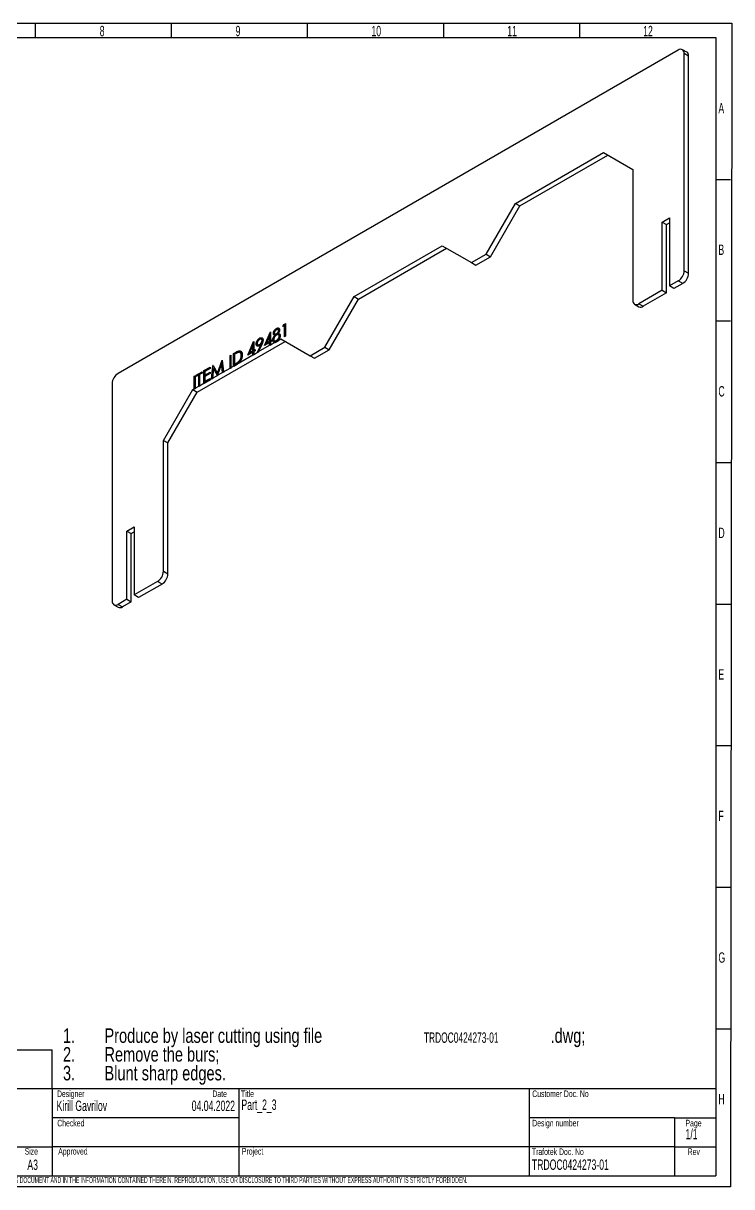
# Model space of a CAD drawing. Header units: millimetres. Extents: x 10 to 411, y 8 to 288.
# Drawn here: x 239.8 to 410.6, y 8 to 288.5 of the extents above; entities that cross this region are included whole.
import ezdxf

# ---------------------------------------------------------------- set-up
doc = ezdxf.new("R2010")
doc.units = ezdxf.units.MM
doc.layers.add('DIMENSIONS', color=124, linetype='Continuous')
doc.layers.add('SLD-0', color=179, linetype='Continuous')
doc.styles.add('SLDTEXTSTYLE0', font='TXT', dxfattribs={"width": 0.605})
doc.styles.add('SLDTEXTSTYLE1', font='TXT', dxfattribs={"width": 0.75})
doc.styles.add('SLDTEXTSTYLE2', font='TXT', dxfattribs={"width": 0.623711})
doc.styles.add('SLDTEXTSTYLE3', font='TXT', dxfattribs={"width": 0.523918})

# ---------------------------------------------------------------- blocks, each defined once
blk = doc.blocks.new('SW_NOTE_0')
at = {"layer": 'DIMENSIONS', "color": 0, "attachment_point": 1}
for s, insert, char_height, style in [('1.', (-10, 4.51), 3.5, 'SLDTEXTSTYLE1'), ('Produce by laser cutting using file', (0, 4.51), 3.5, 'SLDTEXTSTYLE1'), ('TRDOC0424273-01', (77, 3.52), 2.5, 'SLDTEXTSTYLE0'), ('.dwg;', (107.53, 4.51), 3.5, 'SLDTEXTSTYLE1'), ('2.', (-10, -0.01), 3.5, 'SLDTEXTSTYLE1'), ('Remove the burs;', (0, -0.01), 3.5, 'SLDTEXTSTYLE1'), ('3.', (-10, -4.54), 3.5, 'SLDTEXTSTYLE1'), ('Blunt sharp edges.', (0, -4.54), 3.5, 'SLDTEXTSTYLE1')]:
    blk.add_mtext(s, dxfattribs=dict(at, insert=insert, char_height=char_height, style=style))

msp = doc.modelspace()

# ---------------------------------------------------------------- linework, layer by layer
at = {"color": 7, "linetype": 'Continuous', "lineweight": 25}
for p, q in [((397.6937, 282.0308), (262.6363, 204.0639)), ((399.7543, 281.5175), (398.6936, 282.1298)), ((399.1079, 228.8331), (399.1079, 281.2142)), ((400.1686, 280.6019), (399.1079, 281.2142)), ((400.1686, 228.2208), (400.1686, 280.6019)), ((358.4493, 245.086), (379.6625, 257.3322)), ((359.5099, 244.4737), (380.723, 256.7198)), ((379.6625, 257.3322), (386.7336, 253.2488)), ((386.7336, 253.2488), (386.7336, 221.6895)), ((351.3782, 232.8386), (358.4493, 245.086)), ((352.4389, 232.2263), (359.5099, 244.4737)), ((358.4493, 245.086), (359.5099, 244.4737)), ((393.7869, 240.5815), (395.5901, 241.6225)), ((395.5901, 241.6225), (395.5901, 225.1692)), ((393.7869, 224.1282), (393.7869, 240.5815)), ((393.7869, 240.5815), (394.8476, 239.9692)), ((394.8476, 239.9692), (395.5901, 240.3979)), ((394.8476, 223.5159), (394.8476, 239.9692)), ((319.5584, 222.6348), (340.7716, 234.8809)), ((320.6191, 222.0225), (341.8321, 234.2685)), ((340.7716, 234.8809), (347.8427, 230.7976)), ((347.8427, 230.7976), (351.3782, 232.8386)), ((351.3782, 232.8386), (352.4389, 232.2263)), ((347.8427, 230.7976), (348.9033, 230.1853)), ((348.9033, 230.1853), (352.4389, 232.2263)), ((399.1079, 228.8331), (400.1686, 228.2208)), ((397.6937, 226.3836), (395.5901, 225.1692)), ((396.6507, 224.5569), (395.5901, 225.1692)), ((398.7544, 225.7713), (396.6507, 224.5569)), ((398.7544, 225.7713), (397.6937, 226.3836)), ((312.4873, 210.3874), (319.5584, 222.6348)), ((313.548, 209.7751), (320.6191, 222.0225)), ((319.5584, 222.6348), (320.6191, 222.0225)), ((393.7869, 224.1282), (388.1478, 220.8728)), ((394.8476, 223.5159), (389.2084, 220.2605)), ((393.7869, 224.1282), (394.8476, 223.5159)), ((387.1478, 220.7738), (388.2085, 220.1615)), ((388.1478, 220.8728), (389.2084, 220.2605)), ((302.514, 215.8199), (302.9982, 216.0994)), ((302.6023, 215.7688), (302.9982, 215.9974)), ((302.9982, 216.0994), (302.9982, 213.0748)), ((297.9277, 210.8456), (299.3574, 214.0752)), ((298.0767, 210.9317), (299.4052, 213.9324)), ((299.1701, 213.1867), (298.3894, 211.4224)), ((299.1701, 211.8731), (299.1701, 213.1867)), ((299.2585, 213.1357), (299.1701, 213.1867)), ((299.3574, 214.0752), (299.4052, 214.1028)), ((299.4052, 214.0476), (299.3574, 214.0752)), ((299.4052, 214.1028), (299.4052, 212.0088)), ((300.1652, 213.6633), (300.0768, 213.7143)), ((300.4177, 213.6198), (300.5281, 213.556)), ((300.5477, 213.2431), (300.4593, 213.2941)), ((300.9291, 213.6008), (300.8407, 213.6518)), ((300.9328, 214.8826), (300.8444, 214.9336)), ((301.3043, 213.6799), (301.2159, 213.7309)), ((301.3323, 214.63), (301.2218, 214.6938)), ((301.4304, 213.3396), (301.3199, 213.4034)), ((301.4412, 214.4018), (301.3528, 214.4528)), ((302.3602, 215.4209), (302.514, 215.8199)), ((302.7632, 215.6535), (302.3602, 215.4209)), ((302.4992, 215.5011), (302.6023, 215.7688)), ((302.6023, 215.7688), (302.514, 215.8199)), ((302.7632, 212.9391), (302.7632, 215.6535)), ((302.8516, 215.6025), (302.7632, 215.6535)), ((302.8516, 212.9902), (302.8516, 215.6025)), ((281.7282, 199.5713), (302.9412, 211.8173)), ((293.8981, 208.5194), (295.3278, 211.749)), ((294.0471, 208.6055), (295.3756, 211.6061)), ((295.1405, 210.8604), (294.3598, 209.0962)), ((295.1405, 209.5469), (295.1405, 210.8604)), ((295.2289, 210.8094), (295.1405, 210.8604)), ((295.2289, 209.4958), (295.2289, 210.8094)), ((295.3278, 211.749), (295.3756, 211.7765)), ((295.3756, 211.7214), (295.3278, 211.749)), ((295.3756, 211.7765), (295.3756, 209.6826)), ((296.0348, 211.1286), (295.9464, 211.1797)), ((296.2959, 209.279), (297.0242, 210.9287)), ((296.312, 211.0333), (296.4225, 210.9696)), ((296.3956, 209.2535), (297.1125, 210.8777)), ((297.2902, 211.0641), (296.5296, 209.3406)), ((296.5296, 209.3406), (299.1701, 210.8649)), ((296.8686, 212.5364), (296.7802, 212.5874)), ((296.8806, 211.031), (296.7922, 211.082)), ((297.1125, 210.8777), (297.0242, 210.9287)), ((297.3111, 212.2644), (297.2006, 212.3282)), ((297.4452, 211.958), (297.3568, 212.009)), ((299.1701, 211.5629), (297.9277, 210.8456)), ((298.3894, 211.4224), (299.1701, 211.8731)), ((298.4778, 211.3714), (298.3894, 211.4224)), ((298.4778, 211.3714), (299.2585, 211.8221)), ((299.2585, 211.8221), (299.1701, 211.8731)), ((299.1701, 210.8649), (299.1701, 211.5629)), ((299.2585, 211.5119), (299.1701, 211.5629)), ((299.2585, 210.8139), (299.1701, 210.8649)), ((299.2585, 211.8221), (299.2585, 213.1357)), ((299.2585, 210.8139), (299.2585, 211.5119)), ((299.4936, 210.9496), (299.2585, 210.8139)), ((299.4052, 212.0088), (299.7074, 212.1833)), ((299.4936, 211.9578), (299.4052, 212.0088)), ((299.7074, 211.8731), (299.4052, 211.6986)), ((299.4052, 211.6986), (299.4052, 211.0006)), ((299.4052, 211.0006), (300.4343, 211.5947)), ((299.4936, 210.9496), (299.4052, 211.0006)), ((299.4936, 211.9578), (299.7074, 212.0812)), ((299.7074, 212.1833), (299.7074, 211.8731)), ((300.0309, 212.1159), (299.9425, 212.1669)), ((300.3158, 211.9799), (300.4263, 211.9161)), ((300.4343, 211.5947), (300.5227, 211.5437)), ((300.5227, 211.5437), (301.3052, 211.9954)), ((300.9197, 212.0055), (300.8313, 212.0565)), ((301.2168, 212.0464), (301.8807, 212.4297)), ((301.3052, 211.9954), (301.2168, 212.0464)), ((301.5755, 213.027), (301.4871, 213.078)), ((301.8807, 212.4297), (308.9518, 208.3463)), ((302.9982, 213.0748), (302.7632, 212.9391)), ((308.9518, 208.3463), (312.4873, 210.3874)), ((312.4873, 210.3874), (313.548, 209.7751)), ((289.6334, 208.3841), (289.8685, 208.5198)), ((289.6334, 205.3595), (289.6334, 208.3841)), ((289.7218, 208.3331), (289.6334, 208.3841)), ((289.7218, 208.3331), (289.8685, 208.4177)), ((289.7218, 205.3085), (289.7218, 208.3331)), ((289.8685, 208.5198), (289.8685, 205.4952)), ((290.4393, 208.8493), (290.9682, 209.1546)), ((290.4393, 205.8247), (290.4393, 208.8493)), ((290.5277, 208.7983), (290.4393, 208.8493)), ((290.5277, 208.7983), (291.0566, 209.1036)), ((290.5277, 205.7737), (290.5277, 208.7983)), ((290.8585, 208.7811), (290.6744, 208.6748)), ((290.6744, 208.6748), (290.6744, 206.2706)), ((291.0566, 209.1036), (290.9682, 209.1546)), ((291.251, 206.2933), (295.1405, 208.5387)), ((291.8877, 209.4743), (291.7993, 209.5254)), ((292.165, 209.0641), (292.0545, 209.1278)), ((292.4418, 208.3534), (292.3534, 208.4044)), ((295.1405, 209.2367), (293.8981, 208.5194)), ((294.3598, 209.0962), (295.1405, 209.5469)), ((294.4482, 209.0451), (294.3598, 209.0962)), ((294.4482, 209.0451), (295.2289, 209.4958)), ((295.2289, 209.4958), (295.1405, 209.5469)), ((295.1405, 208.5387), (295.1405, 209.2367)), ((295.2289, 209.1856), (295.1405, 209.2367)), ((295.2289, 208.4876), (295.1405, 208.5387)), ((295.2289, 208.4876), (295.2289, 209.1856)), ((295.464, 208.6233), (295.2289, 208.4876)), ((295.3756, 209.6826), (295.6778, 209.857)), ((295.464, 209.6315), (295.3756, 209.6826)), ((295.6778, 209.5468), (295.3756, 209.3724)), ((295.3756, 209.3724), (295.3756, 208.6744)), ((295.3756, 208.6744), (296.3872, 209.2583)), ((295.464, 208.6233), (295.3756, 208.6744)), ((295.464, 209.6315), (295.6778, 209.755)), ((295.6778, 209.857), (295.6778, 209.5468)), ((296.2959, 209.279), (296.3872, 209.2583)), ((296.3872, 209.2583), (296.4756, 209.2073)), ((296.4756, 209.2073), (296.618, 209.2896)), ((296.618, 209.2896), (296.5296, 209.3406)), ((308.9518, 208.3463), (310.0125, 207.734)), ((310.0125, 207.734), (313.548, 209.7751)), ((283.3539, 204.759), (284.8315, 205.612)), ((283.3539, 201.7344), (283.3539, 204.759)), ((283.4423, 204.708), (283.3539, 204.759)), ((283.4423, 204.708), (284.8315, 205.5099)), ((284.8315, 205.3018), (283.589, 204.5845)), ((284.8315, 205.612), (284.8315, 205.3018)), ((285.1673, 202.7812), (285.513, 206.0054)), ((285.2556, 202.7302), (285.5993, 205.9344)), ((285.6542, 205.2435), (285.4039, 202.9178)), ((285.513, 206.0054), (285.5466, 206.0248)), ((285.5806, 205.9664), (285.513, 206.0054)), ((285.5466, 206.0248), (286.628, 204.1674)), ((286.6033, 203.6103), (285.6542, 205.2435)), ((285.7426, 205.1925), (285.6542, 205.2435)), ((286.6917, 203.5592), (285.7426, 205.1925)), ((286.628, 204.1674), (287.7067, 207.2718)), ((287.6018, 206.363), (286.6563, 203.6408)), ((286.7164, 204.1163), (287.7615, 207.124)), ((287.6902, 206.312), (287.6018, 206.363)), ((287.8526, 204.3314), (287.6018, 206.363)), ((287.941, 204.2804), (287.6902, 206.312)), ((287.7067, 207.2718), (287.7408, 207.2915)), ((287.7461, 207.2491), (287.7067, 207.2718)), ((287.7408, 207.2915), (288.0887, 204.4678)), ((288.0887, 204.4678), (289.6334, 205.3595)), ((289.7218, 205.3085), (289.6334, 205.3595)), ((289.9568, 205.4441), (289.7218, 205.3085)), ((289.8685, 205.4952), (290.4393, 205.8247)), ((289.9568, 205.4441), (289.8685, 205.4952)), ((290.5277, 205.7737), (290.4393, 205.8247)), ((291.3394, 206.2423), (290.5277, 205.7737)), ((290.6744, 206.2706), (290.975, 206.4442)), ((290.7628, 206.2196), (290.6744, 206.2706)), ((290.7628, 206.2196), (291.0634, 206.3932)), ((291.0634, 206.3932), (290.975, 206.4442)), ((291.3394, 206.2423), (291.251, 206.2933)), ((291.8121, 206.9024), (291.7238, 206.9534)), ((281.0033, 203.4021), (281.2384, 203.5377)), ((281.0033, 200.3774), (281.0033, 203.4021)), ((281.0917, 203.351), (281.0033, 203.4021)), ((281.0917, 203.351), (281.2384, 203.4357)), ((281.0917, 200.3264), (281.0917, 203.351)), ((281.2384, 203.5377), (281.2384, 200.5131)), ((281.507, 203.6928), (282.8838, 204.4876)), ((282.0779, 203.7122), (281.507, 203.3826)), ((281.507, 203.3826), (281.507, 203.6928)), ((281.5954, 203.6418), (281.507, 203.6928)), ((281.5954, 203.6418), (282.8838, 204.3856)), ((281.5954, 203.4336), (281.5954, 203.6418)), ((282.0779, 200.9978), (282.0779, 203.7122)), ((282.1663, 203.6611), (282.0779, 203.7122)), ((282.1663, 200.9468), (282.1663, 203.6611)), ((282.8838, 204.1774), (282.313, 203.8479)), ((282.313, 203.8479), (282.313, 201.1335)), ((282.8838, 204.4876), (282.8838, 204.1774)), ((283.4423, 201.6834), (283.4423, 204.708)), ((284.9198, 202.5364), (283.4423, 201.6834)), ((283.589, 204.5845), (283.589, 203.6539)), ((283.589, 203.6539), (284.8315, 204.3711)), ((284.8315, 204.0609), (283.589, 203.3436)), ((283.6774, 203.6028), (283.589, 203.6539)), ((283.589, 203.3436), (283.589, 202.1803)), ((283.589, 202.1803), (284.8315, 202.8976)), ((283.6774, 202.1293), (283.589, 202.1803)), ((283.6774, 203.6028), (284.8315, 204.2691)), ((283.6774, 202.1293), (284.8315, 202.7955)), ((284.8315, 204.3711), (284.8315, 204.0609)), ((284.8315, 202.8976), (284.8315, 202.5874)), ((284.8315, 202.5874), (285.1673, 202.7812)), ((284.9198, 202.5364), (284.8315, 202.5874)), ((285.2556, 202.7302), (285.1673, 202.7812)), ((285.4923, 202.8668), (285.2556, 202.7302)), ((285.4039, 202.9178), (286.6033, 203.6103)), ((285.4923, 202.8668), (285.4039, 202.9178)), ((286.6917, 203.5592), (286.6033, 203.6103)), ((286.7164, 204.1163), (286.628, 204.1674)), ((286.6563, 203.6408), (287.8526, 204.3314)), ((286.7447, 203.5898), (286.6563, 203.6408)), ((286.7447, 203.5898), (286.6917, 203.5592)), ((287.941, 204.2804), (287.8526, 204.3314)), ((288.1771, 204.4167), (287.941, 204.2804)), ((288.1771, 204.4167), (288.0887, 204.4678)), ((261.2221, 201.6144), (261.2221, 149.2333)), ((273.5965, 187.9361), (280.6675, 200.1836)), ((274.6571, 187.3238), (281.7282, 199.5713)), ((280.6675, 200.1836), (281.0033, 200.3774)), ((280.6675, 200.1836), (281.7282, 199.5713)), ((281.0917, 200.3264), (281.0033, 200.3774)), ((281.3268, 200.4621), (281.0917, 200.3264)), ((281.2384, 200.5131), (282.0779, 200.9978)), ((281.3268, 200.4621), (281.2384, 200.5131)), ((282.1663, 200.9468), (282.0779, 200.9978)), ((282.4013, 201.0825), (282.1663, 200.9468)), ((282.313, 201.1335), (283.3539, 201.7344)), ((282.4013, 201.0825), (282.313, 201.1335)), ((283.4423, 201.6834), (283.3539, 201.7344)), ((273.5965, 156.3768), (273.5965, 187.9361)), ((273.5965, 187.9361), (274.6571, 187.3238)), ((274.6571, 155.7645), (274.6571, 187.3238)), ((264.74, 166.0843), (266.5431, 167.1252)), ((264.74, 149.631), (264.74, 166.0843)), ((264.74, 166.0843), (265.8006, 165.472)), ((265.8006, 165.472), (266.5431, 165.9006)), ((266.5431, 167.1252), (266.5431, 150.6719)), ((265.8006, 149.0187), (265.8006, 165.472)), ((273.5965, 156.3768), (274.6571, 155.7645)), ((272.1823, 153.9274), (266.5431, 150.6719)), ((273.2429, 153.315), (267.6037, 150.0596)), ((273.2429, 153.315), (272.1823, 153.9274)), ((264.74, 149.631), (262.6363, 148.4166)), ((265.8006, 149.0187), (263.697, 147.8043)), ((264.74, 149.631), (265.8006, 149.0187)), ((267.6037, 150.0596), (266.5431, 150.6719)), ((261.6364, 148.3176), (262.6971, 147.7053)), ((262.6363, 148.4166), (263.697, 147.8043))]:
    msp.add_line(p, q, dxfattribs=at)
for centre, radius, start, end in [((398.2458, 281.354), 0.8734, 350.785963, 129.203285), ((399.1886, 280.71), 0.986, 353.701152, 54.986667), ((396.0375, 228.9728), 3.0736, 302.605478, 357.394522), ((397.0981, 228.3605), 3.0736, 302.605478, 357.394522), ((387.5957, 221.5496), 0.8734, 170.785963, 309.203285), ((388.6226, 221.0783), 1.006, 245.692881, 305.617577), ((264.2925, 201.4746), 3.0736, 122.605478, 177.394522), ((270.526, 156.5166), 3.0736, 302.605478, 357.394522), ((271.5867, 155.9043), 3.0736, 302.605478, 357.394522), ((262.0842, 149.0934), 0.8734, 170.785963, 309.203285), ((263.1111, 148.6221), 1.006, 245.692881, 305.617577)]:
    msp.add_arc(centre, radius, start, end, dxfattribs=at)
for points, knots in [([(299.9425, 212.1669), (299.9429, 212.1884), (299.9438, 212.2308), (299.9497, 212.2962), (299.9592, 212.362), (299.9721, 212.4283), (299.9897, 212.4957), (300.0106, 212.5635), (300.0353, 212.632), (300.0646, 212.701), (300.0969, 212.7712), (300.1352, 212.842), (300.177, 212.9146), (300.2248, 212.9876), (300.276, 213.0633), (300.333, 213.1391), (300.3938, 213.2174), (300.4371, 213.2681), (300.4593, 213.2941)], [0, 0, 0, 0, 0.05884848, 0.11630536, 0.17265985, 0.22876052, 0.28455565, 0.34074013, 0.39710853, 0.45428084, 0.51275234, 0.57344799, 0.63641625, 0.70238879, 0.7715029, 0.84419801, 0.92007673, 1, 1, 1, 1]), ([(300.0309, 212.1159), (300.0313, 212.1373), (300.0321, 212.1798), (300.0381, 212.2452), (300.0476, 212.311), (300.0605, 212.3773), (300.0781, 212.4447), (300.099, 212.5125), (300.1237, 212.581), (300.153, 212.6499), (300.1853, 212.7202), (300.2236, 212.791), (300.2654, 212.8636), (300.3132, 212.9366), (300.3644, 213.0123), (300.4214, 213.0881), (300.4822, 213.1663), (300.5255, 213.2171), (300.5477, 213.2431)], [0, 0, 0, 0, 0.05884848, 0.11630536, 0.17265985, 0.22876052, 0.28455565, 0.34074013, 0.39710853, 0.45428084, 0.51275234, 0.57344799, 0.63641625, 0.70238879, 0.7715029, 0.84419801, 0.92007673, 1, 1, 1, 1]), ([(300.0768, 213.7143), (300.078, 213.7473), (300.0805, 213.8135), (300.1003, 213.9214), (300.1329, 214.035), (300.1765, 214.1531), (300.232, 214.2719), (300.2977, 214.3883), (300.3735, 214.5002), (300.4577, 214.6064), (300.5481, 214.7057), (300.6437, 214.793), (300.7428, 214.8714), (300.8102, 214.9127), (300.8444, 214.9336)], [0, 0, 0, 0, 0.07406038, 0.14887429, 0.22667366, 0.30815034, 0.39120048, 0.47397482, 0.55834061, 0.64540445, 0.73335701, 0.82108732, 0.90928482, 1, 1, 1, 1]), ([(300.4593, 213.2941), (300.4289, 213.2958), (300.3703, 213.299), (300.2919, 213.321), (300.2255, 213.3569), (300.1717, 213.4071), (300.1293, 213.4682), (300.0993, 213.5403), (300.0798, 213.6214), (300.0778, 213.6833), (300.0768, 213.7143)], [0, 0, 0, 0, 0.1458763, 0.28201566, 0.41096903, 0.53471121, 0.65439619, 0.77010784, 0.88454299, 1, 1, 1, 1]), ([(300.1652, 213.6633), (300.1664, 213.6962), (300.1689, 213.7625), (300.1887, 213.8704), (300.2213, 213.984), (300.2649, 214.1021), (300.3204, 214.2209), (300.3861, 214.3373), (300.4618, 214.4491), (300.5461, 214.5553), (300.6365, 214.6547), (300.7321, 214.742), (300.8312, 214.8203), (300.8986, 214.8616), (300.9328, 214.8826)], [0, 0, 0, 0, 0.07406038, 0.14887429, 0.22667366, 0.30815034, 0.39120048, 0.47397482, 0.55834061, 0.64540445, 0.73335701, 0.82108732, 0.90928482, 1, 1, 1, 1]), ([(300.2515, 213.3707), (300.2396, 213.3858), (300.2155, 213.4224), (300.1877, 213.4893), (300.1682, 213.5704), (300.1662, 213.6322), (300.1652, 213.6633)], [0.56, 0.56, 0.56, 0.56, 0.654396191, 0.770107842, 0.884542992, 1, 1, 1, 1]), ([(300.8465, 213.345), (300.8232, 213.331), (300.7775, 213.3037), (300.7106, 213.2546), (300.6463, 213.203), (300.585, 213.1455), (300.5268, 213.0833), (300.4711, 213.0171), (300.4186, 212.9461), (300.3697, 212.8713), (300.3248, 212.795), (300.2854, 212.719), (300.252, 212.6444), (300.2249, 212.5712), (300.2039, 212.4995), (300.1884, 212.4289), (300.1795, 212.3598), (300.1782, 212.3157), (300.1775, 212.2935)], [0, 0, 0, 0, 0.07127077, 0.13981585, 0.20650344, 0.27154314, 0.33609161, 0.39981517, 0.4642725, 0.52934086, 0.59371583, 0.65563179, 0.71489991, 0.77216753, 0.82884881, 0.88511882, 0.94207767, 1, 1, 1, 1]), ([(300.8313, 214.6158), (300.8129, 214.6047), (300.777, 214.5828), (300.7243, 214.5466), (300.6741, 214.5066), (300.6262, 214.4637), (300.5805, 214.4184), (300.5378, 214.3688), (300.497, 214.3175), (300.4591, 214.2632), (300.4249, 214.2079), (300.3943, 214.1532), (300.3694, 214.0991), (300.3479, 214.0464), (300.332, 213.9945), (300.3207, 213.9438), (300.3127, 213.8933), (300.3121, 213.8618), (300.3118, 213.8458)], [0, 0, 0, 0, 0.07522109, 0.14716535, 0.21638318, 0.28394118, 0.3503014, 0.41497204, 0.47918141, 0.54418402, 0.6075579, 0.66732358, 0.72516764, 0.7810286, 0.83489054, 0.8894708, 0.9440886, 1, 1, 1, 1]), ([(300.3118, 213.8458), (300.3124, 213.8303), (300.3134, 213.7997), (300.321, 213.7578), (300.3338, 213.7203), (300.3512, 213.6865), (300.3736, 213.6566), (300.4008, 213.6304), (300.4339, 213.6097), (300.4705, 213.5918), (300.5105, 213.579), (300.5525, 213.5712), (300.5969, 213.5713), (300.6423, 213.575), (300.6896, 213.5856), (300.7386, 213.6017), (300.7891, 213.6234), (300.8234, 213.6423), (300.8407, 213.6518)], [0, 0, 0, 0, 0.05457582, 0.10784967, 0.16217028, 0.21747382, 0.27447485, 0.33480441, 0.39803426, 0.46524851, 0.53340997, 0.60003407, 0.66592599, 0.73102511, 0.79683929, 0.86326184, 0.93081617, 1, 1, 1, 1]), ([(300.5233, 213.5736), (300.5526, 213.5541), (300.6195, 213.5096), (300.7645, 213.5209), (300.8742, 213.5742), (300.9291, 213.6008)], [0, 0, 0, 0, 0.27982277, 0.63983067, 1, 1, 1, 1]), ([(301.3528, 214.4528), (301.3524, 214.4669), (301.3517, 214.495), (301.345, 214.5334), (301.3346, 214.5688), (301.3195, 214.6002), (301.3012, 214.6296), (301.2779, 214.6545), (301.2509, 214.677), (301.2198, 214.6955), (301.1847, 214.7095), (301.1452, 214.7164), (301.1017, 214.7161), (301.0549, 214.7099), (301.0042, 214.696), (300.95, 214.6764), (300.8919, 214.6494), (300.8519, 214.6272), (300.8313, 214.6158)], [0, 0, 0, 0, 0.0508772, 0.10098395, 0.15169488, 0.2029879, 0.25580506, 0.31137084, 0.36880737, 0.43002294, 0.49249656, 0.55659188, 0.62218309, 0.69034596, 0.76150315, 0.83643735, 0.9155289, 1, 1, 1, 1]), ([(300.8407, 213.6518), (300.863, 213.6655), (300.9073, 213.6925), (300.9726, 213.7442), (301.0362, 213.8027), (301.097, 213.8687), (301.1539, 213.9392), (301.2052, 214.0133), (301.2488, 214.0906), (301.286, 214.1691), (301.315, 214.2462), (301.3372, 214.32), (301.3503, 214.3894), (301.352, 214.4318), (301.3528, 214.4528)], [0, 0, 0, 0, 0.08971345, 0.17854081, 0.26690772, 0.35693118, 0.44573053, 0.53079575, 0.61459116, 0.69824396, 0.77908404, 0.85531566, 0.92853809, 1, 1, 1, 1]), ([(300.8444, 214.9336), (300.8777, 214.9516), (300.9434, 214.9871), (301.0401, 215.0222), (301.1326, 215.0415), (301.2206, 215.0458), (301.3021, 215.0349), (301.3746, 215.0079), (301.4387, 214.9673), (301.4917, 214.9108), (301.5342, 214.8425), (301.5648, 214.7638), (301.5842, 214.6762), (301.5867, 214.6109), (301.5879, 214.5782)], [0, 0, 0, 0, 0.08938618, 0.17625936, 0.26300422, 0.34980119, 0.43543143, 0.51920219, 0.60126501, 0.68414496, 0.76586838, 0.8449177, 0.92230025, 1, 1, 1, 1]), ([(301.4871, 213.078), (301.4865, 213.0983), (301.4851, 213.1382), (301.4766, 213.1935), (301.4619, 213.2435), (301.4405, 213.2875), (301.4142, 213.3273), (301.3818, 213.3617), (301.3435, 213.391), (301.2996, 213.4142), (301.2519, 213.4316), (301.2015, 213.4424), (301.1479, 213.4442), (301.0924, 213.4395), (301.0342, 213.4273), (300.9738, 213.4074), (300.9109, 213.3805), (300.8682, 213.3569), (300.8465, 213.345)], [0, 0, 0, 0, 0.05733352, 0.11305169, 0.16916404, 0.22597068, 0.28374187, 0.34336371, 0.40623457, 0.47171313, 0.53831685, 0.60337088, 0.66763604, 0.732253, 0.7970257, 0.86306209, 0.93036416, 1, 1, 1, 1]), ([(300.9291, 213.6008), (300.9514, 213.6144), (300.9957, 213.6415), (301.061, 213.6932), (301.1246, 213.7517), (301.1854, 213.8177), (301.2423, 213.8882), (301.2936, 213.9622), (301.3372, 214.0396), (301.3743, 214.118), (301.4034, 214.1952), (301.4256, 214.2689), (301.4387, 214.3384), (301.4404, 214.3808), (301.4412, 214.4018)], [0, 0, 0, 0, 0.08971345, 0.17854081, 0.26690772, 0.35693118, 0.44573053, 0.53079575, 0.61459116, 0.69824396, 0.77908404, 0.85531566, 0.92853809, 1, 1, 1, 1]), ([(300.9328, 214.8826), (301.0387, 214.9323), (301.2441, 215.0286), (301.4026, 214.9684), (301.4794, 214.9392)], [0, 0, 0, 0, 0.51546106, 1, 1, 1, 1]), ([(301.5879, 214.5782), (301.5868, 214.5447), (301.5847, 214.4791), (301.5671, 214.3751), (301.537, 214.27), (301.4963, 214.1637), (301.443, 214.0561), (301.3781, 213.9476), (301.3023, 213.8372), (301.2453, 213.7671), (301.2159, 213.7309)], [0, 0, 0, 0, 0.12193297, 0.23946942, 0.35479488, 0.4715032, 0.59230011, 0.71923622, 0.85485795, 1, 1, 1, 1]), ([(301.2159, 213.7309), (301.2371, 213.7303), (301.2788, 213.729), (301.338, 213.7225), (301.3934, 213.7129), (301.4437, 213.6983), (301.4896, 213.6798), (301.5311, 213.6576), (301.5687, 213.6322), (301.6012, 213.6016), (301.63, 213.5675), (301.6544, 213.5289), (301.6757, 213.4873), (301.6924, 213.441), (301.7062, 213.3918), (301.7156, 213.3381), (301.7208, 213.2802), (301.7217, 213.2397), (301.7222, 213.2192)], [0, 0, 0, 0, 0.07901373, 0.15458521, 0.22686197, 0.29589293, 0.36159586, 0.42465684, 0.48533224, 0.54401138, 0.60097354, 0.65785722, 0.71398837, 0.76947915, 0.82613841, 0.88289105, 0.94070376, 1, 1, 1, 1]), ([(301.3043, 213.6799), (301.3811, 213.6789), (301.4942, 213.6776), (301.5781, 213.6173), (301.605, 213.598)], [0, 0, 0, 0, 0.67842536, 1, 1, 1, 1]), ([(301.4412, 214.4018), (301.4306, 214.477), (301.4151, 214.586), (301.3375, 214.6138), (301.3135, 214.6225)], [0, 0, 0, 0, 0.69033436, 1, 1, 1, 1]), ([(301.5755, 213.027), (301.5635, 213.1235), (301.5452, 213.2705), (301.4446, 213.315), (301.4101, 213.3303)], [0, 0, 0, 0, 0.65693533, 1, 1, 1, 1]), ([(301.7222, 213.2192), (301.7216, 213.1897), (301.7205, 213.1314), (301.7105, 213.0406), (301.6957, 212.9491), (301.6733, 212.8563), (301.6457, 212.7628), (301.6108, 212.6686), (301.5715, 212.5731), (301.5399, 212.5101), (301.5239, 212.4782)], [0, 0, 0, 0, 0.12816439, 0.253685417, 0.377343573, 0.500524388, 0.622900112, 0.745827088, 0.871389059, 1, 1, 1, 1]), ([(295.9464, 211.1797), (295.9477, 211.2227), (295.9503, 211.3073), (295.9708, 211.4405), (296.0047, 211.5749), (296.0512, 211.7099), (296.111, 211.8434), (296.1819, 211.9739), (296.2646, 212.1), (296.357, 212.2207), (296.4566, 212.3327), (296.5614, 212.432), (296.6696, 212.5192), (296.7432, 212.5645), (296.7802, 212.5874)], [0, 0, 0, 0, 0.085250921, 0.167330264, 0.248180768, 0.329200218, 0.409946107, 0.490624231, 0.573035074, 0.65830835, 0.744266921, 0.828981514, 0.91393641, 1, 1, 1, 1]), ([(296.7487, 210.7467), (296.7212, 210.7316), (296.6672, 210.7021), (296.5879, 210.6689), (296.5115, 210.6444), (296.4384, 210.6309), (296.3687, 210.6273), (296.302, 210.6334), (296.2386, 210.6495), (296.1791, 210.6755), (296.125, 210.7105), (296.0767, 210.7528), (296.0369, 210.8045), (296.0032, 210.8628), (295.9783, 210.9309), (295.9598, 211.0059), (295.9485, 211.089), (295.9471, 211.1491), (295.9464, 211.1797)], [0, 0, 0, 0, 0.06629268, 0.13012673, 0.19285572, 0.25475088, 0.31591438, 0.3773406, 0.44020561, 0.50417332, 0.56802967, 0.63022166, 0.69085337, 0.75103291, 0.81147209, 0.87275476, 0.93539291, 1, 1, 1, 1]), ([(296.0348, 211.1286), (296.0361, 211.1717), (296.0387, 211.2562), (296.0592, 211.3894), (296.0931, 211.5239), (296.1396, 211.6589), (296.1993, 211.7924), (296.2703, 211.9228), (296.353, 212.049), (296.4454, 212.1696), (296.545, 212.2817), (296.6498, 212.3809), (296.758, 212.4681), (296.8316, 212.5135), (296.8686, 212.5364)], [0, 0, 0, 0, 0.085250921, 0.167330264, 0.248180768, 0.329200218, 0.409946107, 0.490624231, 0.573035074, 0.65830835, 0.744266921, 0.828981514, 0.91393641, 1, 1, 1, 1]), ([(296.2634, 210.6443), (296.2487, 210.6477), (296.1595, 210.6682), (296.0626, 210.8328), (296.0441, 211.03), (296.0348, 211.1286)], [0, 0, 0, 0, 0.08967319, 0.54459021, 1, 1, 1, 1]), ([(296.7681, 212.2702), (296.7481, 212.258), (296.709, 212.2341), (296.6513, 212.193), (296.596, 212.1471), (296.543, 212.0968), (296.4917, 212.0433), (296.4432, 211.9846), (296.3969, 211.9219), (296.3531, 211.8557), (296.3132, 211.7877), (296.2776, 211.7199), (296.2481, 211.6527), (296.2237, 211.5863), (296.2048, 211.5207), (296.1909, 211.4559), (296.183, 211.3921), (296.182, 211.3512), (296.1815, 211.3305)], [0, 0, 0, 0, 0.0687038, 0.13479629, 0.19951424, 0.26330412, 0.32647727, 0.38952118, 0.45331105, 0.51838093, 0.58309889, 0.64500845, 0.70479411, 0.76351525, 0.82187725, 0.88001831, 0.93911484, 1, 1, 1, 1]), ([(296.1815, 211.3305), (296.182, 211.3103), (296.1829, 211.2706), (296.1915, 211.2163), (296.2059, 211.1679), (296.2251, 211.1242), (296.2508, 211.087), (296.2821, 211.0554), (296.3181, 211.028), (296.3602, 211.0082), (296.4054, 210.9931), (296.4539, 210.9852), (296.5047, 210.9844), (296.5577, 210.9897), (296.613, 211.0024), (296.6708, 211.0217), (296.7309, 211.0486), (296.7716, 211.0708), (296.7922, 211.082)], [0, 0, 0, 0, 0.05955456, 0.11745249, 0.17448431, 0.23179217, 0.2892813, 0.34877468, 0.41054757, 0.4747272, 0.53975775, 0.60412355, 0.66839229, 0.73204283, 0.79668823, 0.86287125, 0.93044415, 1, 1, 1, 1]), ([(296.4209, 210.9923), (296.4487, 210.9716), (296.5197, 210.9188), (296.6858, 210.9358), (296.8157, 210.9993), (296.8806, 211.031)], [0, 0, 0, 0, 0.24351511, 0.62158337, 1, 1, 1, 1]), ([(297.0242, 210.9287), (296.9777, 210.895), (296.8862, 210.8287), (296.794, 210.7737), (296.7487, 210.7467)], [0, 0, 0, 0, 0.50799251, 1, 1, 1, 1]), ([(297.3568, 212.009), (297.3563, 212.0291), (297.3553, 212.0688), (297.3474, 212.1235), (297.3335, 212.1722), (297.3146, 212.2161), (297.2903, 212.2544), (297.2607, 212.2873), (297.2256, 212.3147), (297.1857, 212.3364), (297.1419, 212.3522), (297.095, 212.3608), (297.0462, 212.3633), (296.9948, 212.3577), (296.9416, 212.3466), (296.8859, 212.3285), (296.8277, 212.3026), (296.7882, 212.2811), (296.7681, 212.2702)], [0, 0, 0, 0, 0.06073771, 0.11969112, 0.17769138, 0.23591203, 0.29449096, 0.35413184, 0.41550179, 0.48006301, 0.54497531, 0.60911045, 0.67253005, 0.73555021, 0.7991856, 0.86433366, 0.93086253, 1, 1, 1, 1]), ([(296.7802, 212.5874), (296.8165, 212.6068), (296.8882, 212.645), (296.9937, 212.683), (297.0949, 212.703), (297.191, 212.7052), (297.2795, 212.6891), (297.3594, 212.6559), (297.4282, 212.6032), (297.487, 212.5344), (297.5333, 212.45), (297.5672, 212.3539), (297.5879, 212.2462), (297.5905, 212.1667), (297.5919, 212.1265)], [0, 0, 0, 0, 0.08552585, 0.16899103, 0.25231653, 0.33604917, 0.41942466, 0.50127499, 0.583707, 0.66765361, 0.7519368, 0.8346098, 0.91653177, 1, 1, 1, 1]), ([(296.7922, 211.082), (296.8131, 211.0947), (296.8536, 211.1194), (296.913, 211.1615), (296.9691, 211.2077), (297.0221, 211.2579), (297.0721, 211.3116), (297.119, 211.3689), (297.1624, 211.4303), (297.2024, 211.4942), (297.2387, 211.5599), (297.27, 211.626), (297.2971, 211.6913), (297.3188, 211.7561), (297.3362, 211.8205), (297.3484, 211.8844), (297.3551, 211.9474), (297.3562, 211.9882), (297.3568, 212.009)], [0, 0, 0, 0, 0.07273292, 0.14158627, 0.20841961, 0.27253624, 0.33572134, 0.39805975, 0.45974872, 0.52248071, 0.58426632, 0.64484512, 0.70381436, 0.76144353, 0.81998116, 0.87848375, 0.93824759, 1, 1, 1, 1]), ([(296.8686, 212.5364), (296.99, 212.5935), (297.2075, 212.6958), (297.367, 212.6184), (297.4375, 212.5842)], [0, 0, 0, 0, 0.55815842, 1, 1, 1, 1]), ([(296.8806, 211.031), (296.9015, 211.0437), (296.942, 211.0684), (297.0014, 211.1105), (297.0575, 211.1567), (297.1105, 211.2069), (297.1605, 211.2606), (297.2074, 211.3179), (297.2508, 211.3793), (297.2908, 211.4432), (297.3271, 211.5089), (297.3584, 211.5749), (297.3855, 211.6403), (297.4072, 211.7051), (297.4246, 211.7694), (297.4367, 211.8333), (297.4435, 211.8964), (297.4446, 211.9372), (297.4452, 211.958)], [0, 0, 0, 0, 0.07273292, 0.14158627, 0.20841961, 0.27253624, 0.33572134, 0.39805975, 0.45974872, 0.52248071, 0.58426632, 0.64484512, 0.70381436, 0.76144353, 0.81998116, 0.87848375, 0.93824759, 1, 1, 1, 1]), ([(297.5919, 212.1265), (297.591, 212.0943), (297.5892, 212.0288), (297.5766, 211.924), (297.5559, 211.8124), (297.5322, 211.7142), (297.5076, 211.6307), (297.487, 211.563), (297.4619, 211.4907), (297.4334, 211.414), (297.4028, 211.3327), (297.3684, 211.2471), (297.3307, 211.1571), (297.3039, 211.0956), (297.2902, 211.0641)], [0, 0, 0, 0, 0.09831201, 0.19940132, 0.30482373, 0.41537453, 0.47402035, 0.53675813, 0.60304249, 0.67411601, 0.74943729, 0.8282674, 0.91206128, 1, 1, 1, 1]), ([(297.4452, 211.958), (297.436, 212.0498), (297.4216, 212.1939), (297.3255, 212.2389), (297.2907, 212.2552)], [0, 0, 0, 0, 0.63755744, 1, 1, 1, 1]), ([(300.4343, 211.5947), (300.411, 211.592), (300.3625, 211.5897), (300.2929, 211.5981), (300.2259, 211.6184), (300.1668, 211.6529), (300.1144, 211.6961), (300.0683, 211.7453), (300.0302, 211.8014), (299.9973, 211.8615), (299.9729, 211.9292), (299.9555, 212.0028), (299.9447, 212.0817), (299.9432, 212.1384), (299.9425, 212.1669)], [0.299354091, 0.299354091, 0.299354091, 0.299354091, 0.355408016, 0.418294166, 0.480389663, 0.543071787, 0.604921214, 0.66439375, 0.721936226, 0.77801306, 0.833835051, 0.888864654, 0.944090659, 1, 1, 1, 1]), ([(300.2862, 211.5896), (300.2317, 211.6276), (300.0841, 211.7306), (300.0514, 211.9668), (300.0309, 212.1159)], [0, 0, 0, 0, 0.36894464, 1, 1, 1, 1]), ([(300.1775, 212.2935), (300.1786, 212.2669), (300.1806, 212.2141), (300.1965, 212.1435), (300.2224, 212.0813), (300.2589, 212.0289), (300.3034, 211.9856), (300.3574, 211.9559), (300.4198, 211.9397), (300.4899, 211.9366), (300.5667, 211.9465), (300.6499, 211.9698), (300.7387, 212.0055), (300.7999, 212.0393), (300.8313, 212.0565)], [0, 0, 0, 0, 0.07492546, 0.14919449, 0.22457709, 0.30272992, 0.38235476, 0.4612145, 0.54263097, 0.62696061, 0.71435369, 0.80483192, 0.90009091, 1, 1, 1, 1]), ([(300.4271, 211.9431), (300.4574, 211.9214), (300.5803, 211.8333), (300.7738, 211.9315), (300.9197, 212.0055)], [0, 0, 0, 0, 0.24650682, 1, 1, 1, 1]), ([(300.8313, 212.0565), (300.8558, 212.0712), (300.9035, 212.0999), (300.9732, 212.1494), (301.0388, 212.2024), (301.101, 212.2587), (301.1592, 212.3195), (301.2135, 212.3846), (301.2645, 212.4526), (301.3101, 212.5246), (301.3515, 212.5974), (301.3878, 212.6697), (301.4185, 212.741), (301.4432, 212.8108), (301.4629, 212.8796), (301.4771, 212.9473), (301.4858, 213.0141), (301.4867, 213.0565), (301.4871, 213.078)], [0, 0, 0, 0, 0.07653949, 0.14912348, 0.21877128, 0.2853401, 0.35078054, 0.41457638, 0.47761438, 0.54078719, 0.60260586, 0.66242194, 0.72000552, 0.77596433, 0.83115775, 0.88669622, 0.94256695, 1, 1, 1, 1]), ([(300.9197, 212.0055), (300.9442, 212.0202), (300.9919, 212.0488), (301.0616, 212.0983), (301.1272, 212.1513), (301.1894, 212.2077), (301.2476, 212.2685), (301.3019, 212.3336), (301.3529, 212.4016), (301.3984, 212.4736), (301.4399, 212.5463), (301.4762, 212.6187), (301.5069, 212.69), (301.5316, 212.7598), (301.5513, 212.8286), (301.5655, 212.8962), (301.5742, 212.9631), (301.5751, 213.0055), (301.5755, 213.027)], [0, 0, 0, 0, 0.07653949, 0.14912348, 0.21877128, 0.2853401, 0.35078054, 0.41457638, 0.47761438, 0.54078719, 0.60260586, 0.66242194, 0.72000552, 0.77596433, 0.83115775, 0.88669622, 0.94256695, 1, 1, 1, 1]), ([(301.5239, 212.4782), (301.503, 212.4397), (301.4616, 212.3633), (301.3907, 212.2541), (301.3129, 212.1518), (301.2534, 212.0846), (301.2207, 212.0505), (301.2168, 212.0464)], [0, 0, 0, 0, 0.11928345, 0.237092882, 0.354796044, 0.474576301, 0.490795125, 0.490795125, 0.490795125, 0.490795125]), ([(291.6634, 209.1609), (291.6415, 209.1553), (291.5947, 209.1432), (291.5185, 209.1155), (291.4328, 209.0803), (291.337, 209.0372), (291.2315, 208.985), (291.116, 208.9249), (290.9906, 208.8569), (290.9037, 208.807), (290.8585, 208.7811)], [0, 0, 0, 0, 0.08431862, 0.17928451, 0.28658253, 0.40511148, 0.53559287, 0.67819021, 0.83297584, 1, 1, 1, 1]), ([(290.9682, 209.1546), (291.0142, 209.1808), (291.1031, 209.2314), (291.2315, 209.3008), (291.3502, 209.3611), (291.459, 209.4117), (291.5581, 209.4543), (291.6475, 209.4872), (291.7271, 209.5113), (291.7761, 209.5208), (291.7993, 209.5254)], [0, 0, 0, 0, 0.16428963, 0.31740672, 0.45884478, 0.58874629, 0.70783058, 0.81576956, 0.91287968, 1, 1, 1, 1]), ([(291.0566, 209.1036), (291.1026, 209.1298), (291.1915, 209.1804), (291.3199, 209.2498), (291.4385, 209.3101), (291.5474, 209.3607), (291.6465, 209.4033), (291.7359, 209.4362), (291.8155, 209.4602), (291.8645, 209.4698), (291.8877, 209.4743)], [0, 0, 0, 0, 0.16428963, 0.31740672, 0.45884478, 0.58874629, 0.70783058, 0.81576956, 0.91287968, 1, 1, 1, 1]), ([(292.5884, 208.5395), (292.588, 208.5019), (292.587, 208.4277), (292.5787, 208.3143), (292.5666, 208.2019), (292.5479, 208.0895), (292.525, 207.9776), (292.4966, 207.8661), (292.463, 207.7549), (292.4241, 207.6448), (292.3815, 207.5369), (292.335, 207.4325), (292.2863, 207.3316), (292.2336, 207.2348), (292.1786, 207.1412), (292.1195, 207.0523), (292.0581, 206.9666), (291.9926, 206.8847), (291.9224, 206.805), (291.8457, 206.7277), (291.7628, 206.6513), (291.6732, 206.5769), (291.577, 206.5031), (291.4742, 206.4315), (291.3648, 206.3601), (291.2897, 206.316), (291.251, 206.2933)], [0, 0, 0, 0, 0.046078933, 0.090803351, 0.13429017, 0.177017662, 0.218814422, 0.260152581, 0.300986781, 0.341519268, 0.381487275, 0.420162494, 0.457766557, 0.494780748, 0.531055647, 0.566986261, 0.602559674, 0.638045847, 0.674795303, 0.713407958, 0.754451131, 0.79782304, 0.843995382, 0.893075631, 0.944965437, 1, 1, 1, 1]), ([(292.3534, 208.4044), (292.353, 208.4396), (292.3522, 208.5086), (292.3428, 208.6051), (292.3289, 208.6952), (292.3089, 208.7779), (292.2831, 208.8532), (292.2522, 208.9222), (292.2148, 208.9828), (292.1723, 209.0366), (292.1247, 209.0824), (292.0721, 209.1194), (292.015, 209.1481), (291.9538, 209.1686), (291.8875, 209.1795), (291.8173, 209.1828), (291.7422, 209.1766), (291.69, 209.1662), (291.6634, 209.1609)], [0, 0, 0, 0, 0.07014206, 0.13779469, 0.20319983, 0.26713933, 0.3299811, 0.39158851, 0.45305506, 0.51408261, 0.57474081, 0.63459852, 0.69384165, 0.75347367, 0.81315009, 0.87409605, 0.93601533, 1, 1, 1, 1]), ([(291.7238, 206.9534), (291.7477, 206.9769), (291.7949, 207.0234), (291.8629, 207.0977), (291.9264, 207.1758), (291.9863, 207.2568), (292.0424, 207.3412), (292.0944, 207.429), (292.1426, 207.5197), (292.1863, 207.6131), (292.2259, 207.7088), (292.2601, 207.8058), (292.2889, 207.9037), (292.3125, 208.0024), (292.3309, 208.102), (292.3439, 208.2024), (292.3519, 208.304), (292.3529, 208.3706), (292.3534, 208.4044)], [0, 0, 0, 0, 0.06240129, 0.12331213, 0.18308578, 0.24173182, 0.30085031, 0.35993899, 0.41912803, 0.47976421, 0.54070549, 0.60214534, 0.66452434, 0.72785344, 0.79250989, 0.85927327, 0.92847954, 1, 1, 1, 1]), ([(291.7993, 209.5254), (291.8296, 209.5295), (291.8895, 209.5378), (291.9748, 209.5372), (292.0554, 209.5275), (292.1306, 209.507), (292.2006, 209.4767), (292.2662, 209.4376), (292.3257, 209.3865), (292.381, 209.3274), (292.4295, 209.2577), (292.4722, 209.1802), (292.5087, 209.0947), (292.5371, 208.9994), (292.5606, 208.8971), (292.5764, 208.7855), (292.5869, 208.6665), (292.5879, 208.5823), (292.5884, 208.5395)], [0, 0, 0, 0, 0.06154353, 0.12169145, 0.18115062, 0.24006571, 0.29867208, 0.35761618, 0.4175722, 0.47864895, 0.54039374, 0.60233023, 0.66510855, 0.72856566, 0.79365537, 0.86053753, 0.92923762, 1, 1, 1, 1]), ([(291.8121, 206.9024), (291.8361, 206.9259), (291.8833, 206.9724), (291.9513, 207.0467), (292.0148, 207.1248), (292.0747, 207.2058), (292.1308, 207.2902), (292.1828, 207.3779), (292.231, 207.4687), (292.2747, 207.5621), (292.3143, 207.6577), (292.3484, 207.7547), (292.3773, 207.8527), (292.4009, 207.9514), (292.4193, 208.051), (292.4323, 208.1514), (292.4403, 208.253), (292.4413, 208.3196), (292.4418, 208.3534)], [0, 0, 0, 0, 0.06240129, 0.12331213, 0.18308578, 0.24173182, 0.30085031, 0.35993899, 0.41912803, 0.47976421, 0.54070549, 0.60214534, 0.66452434, 0.72785344, 0.79250989, 0.85927327, 0.92847954, 1, 1, 1, 1]), ([(291.8877, 209.4743), (292.0305, 209.4923), (292.1939, 209.5128), (292.292, 209.4113), (292.3043, 209.3985)], [0, 0, 0, 0, 0.874357702, 1, 1, 1, 1]), ([(292.4418, 208.3534), (292.4321, 208.4879), (292.4129, 208.7567), (292.2925, 208.9968), (292.1734, 209.0462), (292.1467, 209.0572)], [0, 0, 0, 0, 0.43756417, 0.87420978, 1, 1, 1, 1]), ([(290.975, 206.4442), (291.0182, 206.4694), (291.1013, 206.5177), (291.2208, 206.5903), (291.33, 206.6593), (291.4288, 206.7246), (291.5174, 206.7867), (291.5957, 206.8441), (291.6637, 206.8985), (291.7048, 206.936), (291.7238, 206.9534)], [0, 0, 0, 0, 0.17190066, 0.33062793, 0.47554884, 0.60674619, 0.7250238, 0.82974239, 0.92132282, 1, 1, 1, 1]), ([(291.0634, 206.3932), (291.1066, 206.4183), (291.1897, 206.4667), (291.3092, 206.5393), (291.4184, 206.6082), (291.5172, 206.6736), (291.6058, 206.7356), (291.6841, 206.7931), (291.752, 206.8475), (291.7931, 206.885), (291.8121, 206.9024)], [0, 0, 0, 0, 0.17190066, 0.33062793, 0.47554884, 0.60674619, 0.7250238, 0.82974239, 0.92132282, 1, 1, 1, 1])]:
    msp.add_open_spline(points, degree=3, knots=knots, dxfattribs=at)
at = {"layer": 'SLD-0'}
for p, q in [((9.7359, 288.4983), (410.5696, 288.4983)), ((242.7359, 284.9983), (242.7359, 288.4983)), ((275.5359, 284.9983), (275.5359, 288.4983)), ((308.3359, 284.9983), (308.3359, 288.4983)), ((341.1359, 284.9983), (341.1359, 288.4983)), ((373.9359, 284.9983), (373.9359, 288.4983)), ((410.5696, 288.4983), (410.2362, 8.0222)), ((13.2108, 285.0057), (406.7359, 285.047)), ((406.7359, 285.047), (406.7359, 10.6601)), ((406.7359, 250.8733), (410.2359, 250.8733)), ((406.7359, 216.7483), (410.2359, 216.7483)), ((406.7359, 182.6233), (410.2359, 182.6233)), ((406.7359, 148.4983), (410.2359, 148.4983)), ((406.7359, 114.3733), (410.2359, 114.3733)), ((406.7359, 80.2483), (410.2359, 80.2483)), ((406.7359, 46.1233), (410.2359, 46.1233)), ((154.8588, 41.0101), (246.7359, 41.0101)), ((246.7359, 31.6645), (246.7359, 41.0101)), ((206.7359, 31.6645), (406.7359, 31.6645)), ((246.7359, 31.6645), (246.7359, 10.6601)), ((291.7359, 31.6645), (291.7359, 10.6601)), ((361.7359, 31.6645), (361.7359, 10.6601)), ((291.7359, 24.6645), (246.7359, 24.6645)), ((396.7359, 24.6645), (361.7359, 24.6645)), ((396.7359, 24.6645), (396.7353, 24.6645)), ((396.7359, 24.6645), (406.7359, 24.6645)), ((396.7359, 24.6645), (396.7359, 10.6601)), ((236.7359, 17.6645), (246.7359, 17.6645)), ((291.7359, 17.6645), (246.7359, 17.6645)), ((361.7359, 17.6645), (291.7359, 17.6645)), ((396.7359, 17.6645), (361.7359, 17.6645)), ((396.7359, 17.6645), (396.7356, 17.6645)), ((396.7359, 17.6645), (406.7359, 17.6645)), ((206.7359, 10.6601), (406.7359, 10.6601)), ((410.2362, 8.0222), (9.7359, 8.0222))]:
    msp.add_line(p, q, dxfattribs=at)

# ---------------------------------------------------------------- block references
at = {"layer": 'DIMENSIONS'}
msp.add_blockref('SW_NOTE_0', (259.3721, 41.6976), dxfattribs=at)

# ---------------------------------------------------------------- texts
at = {"layer": 'SLD-0'}
for s, insert, char_height, attachment_point, style in [('8', (258.2264, 287.8771), 2.5, 1, 'SLDTEXTSTYLE2'), ('9', (290.9764, 287.8771), 2.5, 1, 'SLDTEXTSTYLE2'), ('10', (323.7264, 287.8771), 2.5, 1, 'SLDTEXTSTYLE2'), ('11', (356.4764, 287.8771), 2.5, 1, 'SLDTEXTSTYLE2'), ('12', (389.2264, 287.8771), 2.5, 1, 'SLDTEXTSTYLE2'), ('A', (407.3622, 269.2765), 2.5, 1, 'SLDTEXTSTYLE2'), ('B', (407.3622, 235.1515), 2.5, 1, 'SLDTEXTSTYLE2'), ('C', (407.3622, 201.0265), 2.5, 1, 'SLDTEXTSTYLE2'), ('D', (407.3622, 166.9015), 2.5, 1, 'SLDTEXTSTYLE2'), ('E', (407.3622, 132.7765), 2.5, 1, 'SLDTEXTSTYLE2'), ('F', (407.3622, 98.6515), 2.5, 1, 'SLDTEXTSTYLE2'), ('G', (407.3622, 64.5265), 2.5, 1, 'SLDTEXTSTYLE2'), ('Designer', (247.9308, 31.225), 1.5875, 1, 'SLDTEXTSTYLE2'), ('Date', (285.3841, 31.225), 1.5875, 1, 'SLDTEXTSTYLE2'), ('Title', (292.2813, 31.225), 1.5875, 1, 'SLDTEXTSTYLE2'), ('Customer Doc. No', (362.4788, 31.225), 1.5875, 1, 'SLDTEXTSTYLE2'), ('Kirill Gavrilov', (247.8324, 28.7812), 2.5, 1, 'SLDTEXTSTYLE2'), ('04.04.2022', (290.8337, 28.7812), 2.5, 3, 'SLDTEXTSTYLE2'), ('Part_2_3', (292.3797, 29.0483), 2.5, 1, 'SLDTEXTSTYLE2'), ('H', (407.3622, 30.4015), 2.5, 1, 'SLDTEXTSTYLE2'), ('Checked', (247.9926, 24.1515), 1.5875, 1, 'SLDTEXTSTYLE2'), ('Design number', (362.4788, 24.1551), 1.5875, 1, 'SLDTEXTSTYLE2'), ('Page', (399.4389, 24.1551), 1.5875, 1, 'SLDTEXTSTYLE2'), ('1/1', (399.4389, 21.9597), 2.5, 1, 'SLDTEXTSTYLE2'), ('Size', (241.7309, 17.3538), 1.5875, 2, 'SLDTEXTSTYLE2'), ('Approved', (248.2257, 17.3538), 1.5875, 1, 'SLDTEXTSTYLE2'), ('Project', (292.497, 17.3538), 1.5875, 1, 'SLDTEXTSTYLE2'), ('Trafotek Doc. No', (362.4073, 17.2582), 1.5875, 1, 'SLDTEXTSTYLE2'), ('Rev', (399.9631, 17.2582), 1.5875, 1, 'SLDTEXTSTYLE2'), ('A3', (242.0617, 14.5689), 2.5, 2, 'SLDTEXTSTYLE2'), ('TRDOC0424273-01', (362.4073, 14.593), 2.5, 1, 'SLDTEXTSTYLE2'), ('WE RESERVE ALL RIGHTS IN THIS DOCUMENT AND IN THE INFORMATION CONTAINED THEREIN. REPRODUCTION, USE OR DISCLOSURE TO THIRD PARTIES WITHOUT EXPRESS AUTHORITY IS STRICTLY FORBIDDEN.', (218.23, 10.3488), 1.4, 1, 'SLDTEXTSTYLE3')]:
    msp.add_mtext(s, dxfattribs=dict(at, insert=insert, char_height=char_height, attachment_point=attachment_point, style=style))

doc.saveas('drawing.dxf')
